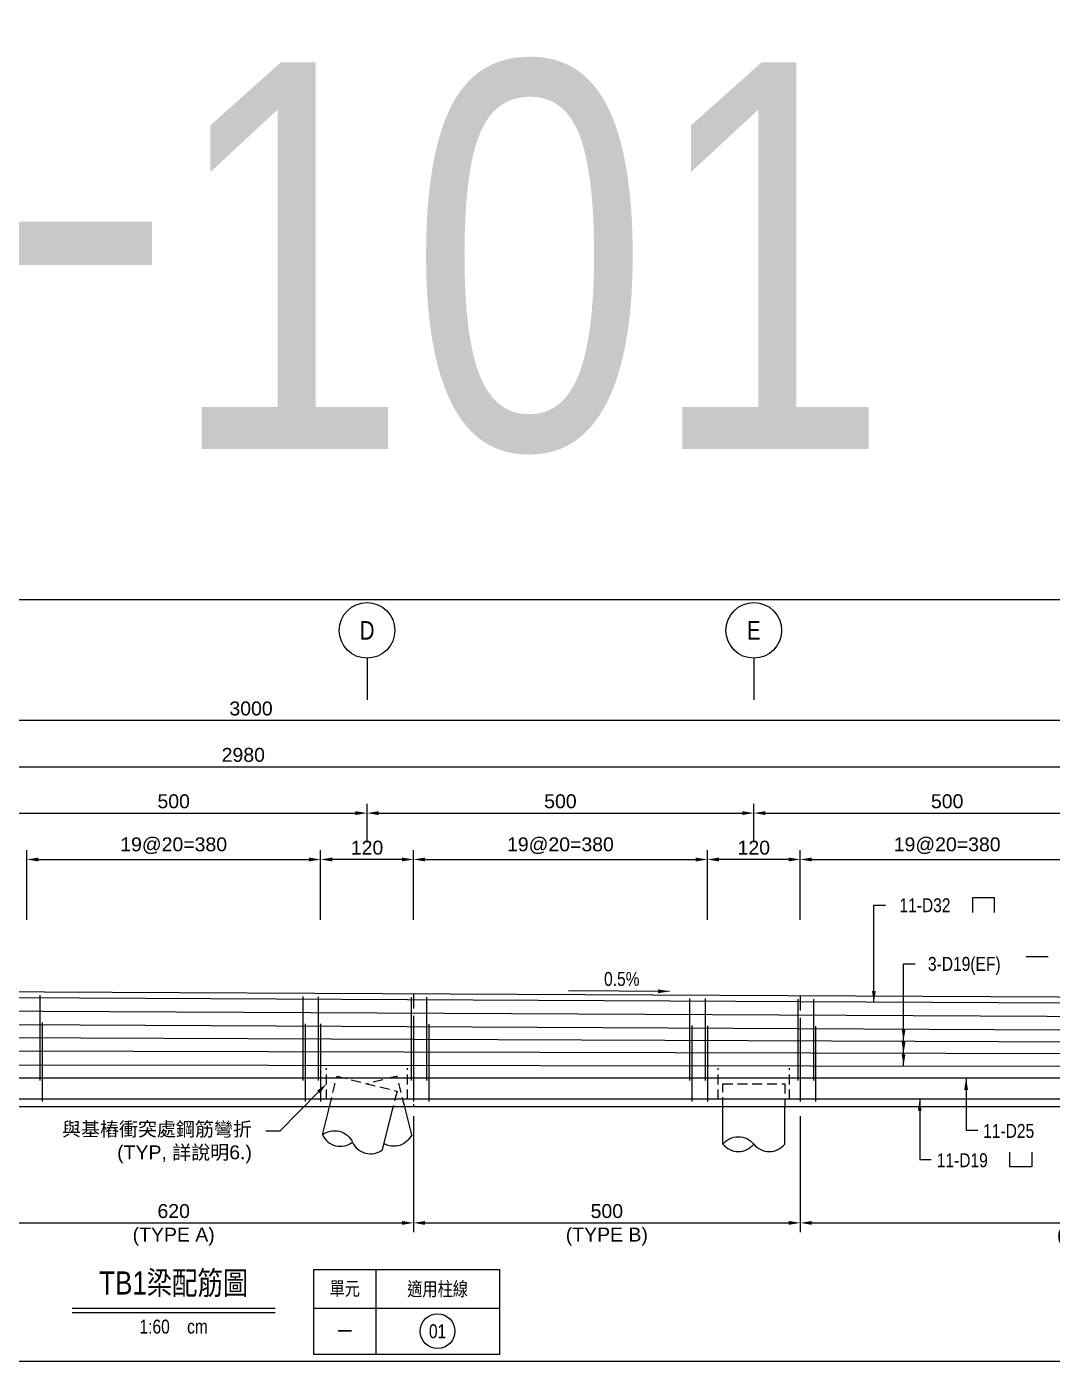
# Model space of a CAD drawing. Header units: millimetres. Extents: x 4668 to 40173, y -3560 to 14620.
# Drawn here: x 12244 to 13570, y -2888 to -1162 of the extents above; entities that cross this region are included whole.
import ezdxf
from ezdxf import colors
from ezdxf.entities.mleader import LeaderData, LeaderLine
from ezdxf.enums import TextEntityAlignment as Align
from ezdxf.math import Vec2, Vec3

# ---------------------------------------------------------------- set-up
doc = ezdxf.new("R2010")
doc.units = ezdxf.units.MM
doc.linetypes.add('DASHED', pattern=[19.05, 12.7, -6.35])
doc.linetypes.add('HIDDEN', pattern=[9.525, 6.35, -3.175])
doc.layers.add('HB_0', color=7, linetype='Continuous', transparency=0.5)
for name, color, linetype in [('HB_DIM', 1, 'Continuous'), ('HB_SYMBOLS', 7, 'Continuous'), ('HB_TXT_CTEXT', 2, 'Continuous'), ('底圖', 7, 'Continuous'), ('鋼筋', 3, 'Continuous')]:
    doc.layers.add(name, color=color, linetype=linetype)
doc.styles.get("Standard").update_dxf_attribs({"font": 'arial.ttf'})
doc.dimstyles.new('60', dxfattribs={"dimscale": 6, "dimtxt": 3, "dimasz": 2.5, "dimexe": 2, "dimexo": 2, "dimgap": 1, "dimtad": 1, "dimdec": 0, "dimdsep": 46, "dimtxsty": 'Standard', "dimcen": 0, "dimclrd": 1, "dimclre": 1, "dimclrt": 2, "dimadec": 0, "dimazin": 0, "dimtfac": 1, "dimtdec": 0, "dimtix": 1, "dimtmove": 2, "dimatfit": 3, "dimfxl": 1, "dimtolj": 1, "dimtzin": 0, "dimarcsym": 0})

# ---------------------------------------------------------------- blocks, each defined once
blk = doc.blocks.new('80cm斜樁組')
at = {"layer": 'HB_0', "color": 252, "linetype": 'DASHED'}
for p, q in [((-52.2, -20), (-52.2, 20)), ((52.2, -20), (52.2, 20))]:
    blk.add_line(p, q, dxfattribs=at)
at = {"layer": 'HB_0', "linetype": 'Continuous'}
for p, q in [((-57.7, -66), (-48.7, -30)), ((19.9, -85.4), (33.7, -30)), ((57.7, -66), (48.7, -30))]:
    blk.add_line(p, q, dxfattribs=at)
at = {"layer": 'HB_0', "color": 252, "linetype": 'DASHED'}
for points in [[(-48.7, -30), (-38.8, 9.7), (38.8, -9.7), (33.7, -30)], [(48.7, -30), (38.8, 9.7), (0, 0)]]:
    blk.add_lwpolyline(points, dxfattribs=at)
at = {"layer": 'HB_0', "linetype": 'Continuous'}
for points in [[(-57.7, -66, -0.48), (-18.9, -75.7, 0.48), (19.9, -85.4, 0.48)], [(-57.7, -66, 0.48), (-18.9, -75.7, 0.48)], [(57.7, -66, -0.439137), (21.8, -77.6, -0.439137)]]:
    blk.add_lwpolyline(points, format="xyb", dxfattribs=at)
blk = doc.blocks.new('gr_t')
at = {"layer": 'HB_SYMBOLS', "color": 4, "linetype": 'Continuous'}
blk.add_line((0, -6), (0, -15), dxfattribs=at)
blk.add_circle((0, 0), 6, dxfattribs=at)
at = {"layer": 'HB_SYMBOLS', "color": 4, "linetype": 'Continuous', "width": 0.8}
blk.add_attdef('A', text='', height=4.5, dxfattribs=at).set_placement((0, 0), align=Align.MIDDLE)
blk = doc.blocks.new('*D340')
at = {"layer": 'Defpoints', "color": 0}
for p in [(14014.1, -2118.6), (11034.1, -2328.6), (14014.1, -2328.6)]:
    blk.add_point(p, dxfattribs=at)
at = {"layer": 'HB_DIM', "color": 1, "lineweight": -2}
for p, q in [((11034.1, -2316.6), (11034.1, -2106.6)), ((11049.1, -2118.6), (13999.1, -2118.6)), ((14014.1, -2316.6), (14014.1, -2106.6))]:
    blk.add_line(p, q, dxfattribs=at)
at = {"layer": 'HB_DIM', "color": 1}
for points in [[(11049.1, -2116.1), (11049.1, -2121.1), (11034.1, -2118.6)], [(13999.1, -2121.1), (13999.1, -2116.1), (14014.1, -2118.6)]]:
    blk.add_solid(points, dxfattribs=at)
at = {"layer": 'HB_DIM', "color": 2, "insert": (12524.1, -2103.4), "char_height": 18, "attachment_point": 5}
blk.add_mtext('\\A1;2980', dxfattribs=at)
blk = doc.blocks.new('*D343')
at = {"layer": 'Defpoints', "color": 0}
for p in [(12124.1, -2558.6), (12744.1, -2558.6), (12744.1, -2708.6)]:
    blk.add_point(p, dxfattribs=at)
at = {"layer": 'HB_DIM', "color": 1, "lineweight": -2}
for p, q in [((12124.1, -2570.6), (12124.1, -2720.6)), ((12744.1, -2570.6), (12744.1, -2720.6)), ((12139.1, -2708.6), (12729.1, -2708.6))]:
    blk.add_line(p, q, dxfattribs=at)
at = {"layer": 'HB_DIM', "color": 1}
for points in [[(12139.1, -2706.1), (12139.1, -2711.1), (12124.1, -2708.6)], [(12729.1, -2711.1), (12729.1, -2706.1), (12744.1, -2708.6)]]:
    blk.add_solid(points, dxfattribs=at)
at = {"layer": 'HB_DIM', "color": 2, "char_height": 18, "attachment_point": 5}
for s, insert in [('\\A1;620', (12434.1, -2693.4)), ('\\A1;(TYPE A)', (12434.1, -2726.4))]:
    blk.add_mtext(s, dxfattribs=dict(at, insert=insert))
blk = doc.blocks.new('*D344')
at = {"layer": 'Defpoints', "color": 0}
for p in [(12744.1, -2558.6), (13244.1, -2558.6), (13244.1, -2708.6)]:
    blk.add_point(p, dxfattribs=at)
at = {"layer": 'HB_DIM', "color": 1, "lineweight": -2}
for p, q in [((12744.1, -2570.6), (12744.1, -2720.6)), ((13244.1, -2570.6), (13244.1, -2720.6)), ((12759.1, -2708.6), (13229.1, -2708.6))]:
    blk.add_line(p, q, dxfattribs=at)
at = {"layer": 'HB_DIM', "color": 1}
for points in [[(12759.1, -2706.1), (12759.1, -2711.1), (12744.1, -2708.6)], [(13229.1, -2711.1), (13229.1, -2706.1), (13244.1, -2708.6)]]:
    blk.add_solid(points, dxfattribs=at)
at = {"layer": 'HB_DIM', "color": 2, "char_height": 18, "attachment_point": 5}
for s, insert in [('\\A1;500', (12994.1, -2693.4)), ('\\A1;(TYPE B)', (12994.1, -2726.4))]:
    blk.add_mtext(s, dxfattribs=dict(at, insert=insert))
blk = doc.blocks.new('*D345')
at = {"layer": 'Defpoints', "color": 0}
for p in [(13244.1, -2558.6), (14014.1, -2558.6), (14014.1, -2708.6)]:
    blk.add_point(p, dxfattribs=at)
at = {"layer": 'HB_DIM', "color": 1, "lineweight": -2}
for p, q in [((13244.1, -2570.6), (13244.1, -2720.6)), ((14014.1, -2570.6), (14014.1, -2720.6)), ((13259.1, -2708.6), (13999.1, -2708.6))]:
    blk.add_line(p, q, dxfattribs=at)
at = {"layer": 'HB_DIM', "color": 1}
for points in [[(13259.1, -2706.1), (13259.1, -2711.1), (13244.1, -2708.6)], [(13999.1, -2711.1), (13999.1, -2706.1), (14014.1, -2708.6)]]:
    blk.add_solid(points, dxfattribs=at)
at = {"layer": 'HB_DIM', "color": 2, "char_height": 18, "attachment_point": 5}
for s, insert in [('\\A1;770', (13629.1, -2693.4)), ('\\A1;(TYPE A)', (13629.1, -2726.4))]:
    blk.add_mtext(s, dxfattribs=dict(at, insert=insert))
blk = doc.blocks.new('*D346')
at = {"layer": 'Defpoints', "color": 0}
for p in [(14034.1, -2058.6), (11034.1, -2328.6), (14034.1, -2328.6)]:
    blk.add_point(p, dxfattribs=at)
at = {"layer": 'HB_DIM', "color": 1, "lineweight": -2}
for p, q in [((11034.1, -2316.6), (11034.1, -2046.6)), ((14034.1, -2316.6), (14034.1, -2046.6)), ((11049.1, -2058.6), (14019.1, -2058.6))]:
    blk.add_line(p, q, dxfattribs=at)
at = {"layer": 'HB_DIM', "color": 1}
for points in [[(11049.1, -2056.1), (11049.1, -2061.1), (11034.1, -2058.6)], [(14019.1, -2061.1), (14019.1, -2056.1), (14034.1, -2058.6)]]:
    blk.add_solid(points, dxfattribs=at)
at = {"layer": 'HB_DIM', "color": 2, "insert": (12534.1, -2043.4), "char_height": 18, "attachment_point": 5}
blk.add_mtext('\\A1;3000', dxfattribs=at)
blk = doc.blocks.new('80cm直樁')
at = {"layer": 'HB_0', "color": 252, "linetype": 'DASHED'}
for p, q in [((-46, -20), (-46, 20)), ((46, -20), (46, 20))]:
    blk.add_line(p, q, dxfattribs=at)
at = {"layer": 'HB_0', "linetype": 'Continuous'}
for p, q in [((-40, -78.1), (-40, -30)), ((40, -78.1), (40, -30))]:
    blk.add_line(p, q, dxfattribs=at)
at = {"layer": 'HB_0', "color": 252, "linetype": 'DASHED'}
blk.add_lwpolyline([(-40, -30), (-40, 0), (40, 0), (40, -30)], dxfattribs=at)
at = {"layer": 'HB_0', "linetype": 'Continuous'}
for points in [[(-40, -78.1, -0.48), (0, -78.1, 0.48), (40, -78.1, 0.48)], [(-40, -78.1, 0.48), (0, -78.1, 0.48)]]:
    blk.add_lwpolyline(points, format="xyb", dxfattribs=at)
blk = doc.blocks.new('*D378')
at = {"layer": 'Defpoints', "color": 0}
for p in [(13124.1, -2238.6), (13124.1, -2328.6), (13244.1, -2328.6)]:
    blk.add_point(p, dxfattribs=at)
at = {"layer": 'HB_DIM', "color": 1, "lineweight": -2}
for p, q in [((13124.1, -2316.6), (13124.1, -2226.6)), ((13244.1, -2316.6), (13244.1, -2226.6)), ((13229.1, -2238.6), (13139.1, -2238.6))]:
    blk.add_line(p, q, dxfattribs=at)
at = {"layer": 'HB_DIM', "color": 1}
for points in [[(13139.1, -2236.1), (13139.1, -2241.1), (13124.1, -2238.6)], [(13229.1, -2241.1), (13229.1, -2236.1), (13244.1, -2238.6)]]:
    blk.add_solid(points, dxfattribs=at)
at = {"layer": 'HB_DIM', "color": 2, "insert": (13184.1, -2223.4), "char_height": 18, "attachment_point": 5}
blk.add_mtext('\\A1;120', dxfattribs=at)
blk = doc.blocks.new('*D379')
at = {"layer": 'Defpoints', "color": 0}
for p in [(12624.1, -2238.6), (12624.1, -2328.6), (12744.1, -2328.6)]:
    blk.add_point(p, dxfattribs=at)
at = {"layer": 'HB_DIM', "color": 1, "lineweight": -2}
for p, q in [((12624.1, -2316.6), (12624.1, -2226.6)), ((12744.1, -2316.6), (12744.1, -2226.6)), ((12729.1, -2238.6), (12639.1, -2238.6))]:
    blk.add_line(p, q, dxfattribs=at)
at = {"layer": 'HB_DIM', "color": 1}
for points in [[(12639.1, -2236.1), (12639.1, -2241.1), (12624.1, -2238.6)], [(12729.1, -2241.1), (12729.1, -2236.1), (12744.1, -2238.6)]]:
    blk.add_solid(points, dxfattribs=at)
at = {"layer": 'HB_DIM', "color": 2, "insert": (12684.1, -2223.4), "char_height": 18, "attachment_point": 5}
blk.add_mtext('\\A1;120', dxfattribs=at)
blk = doc.blocks.new('*D382')
at = {"layer": 'Defpoints', "color": 0}
for p in [(13624.1, -2238.6), (13244.1, -2328.6), (13624.1, -2328.6)]:
    blk.add_point(p, dxfattribs=at)
at = {"layer": 'HB_DIM', "color": 1, "lineweight": -2}
for p, q in [((13244.1, -2316.6), (13244.1, -2226.6)), ((13624.1, -2316.6), (13624.1, -2226.6)), ((13259.1, -2238.6), (13609.1, -2238.6))]:
    blk.add_line(p, q, dxfattribs=at)
at = {"layer": 'HB_DIM', "color": 1}
for points in [[(13259.1, -2236.1), (13259.1, -2241.1), (13244.1, -2238.6)], [(13609.1, -2241.1), (13609.1, -2236.1), (13624.1, -2238.6)]]:
    blk.add_solid(points, dxfattribs=at)
at = {"layer": 'HB_DIM', "color": 2, "insert": (13434.1, -2220.8), "char_height": 18, "attachment_point": 5}
blk.add_mtext('\\A1;19@20=380', dxfattribs=at)
blk = doc.blocks.new('*D383')
at = {"layer": 'Defpoints', "color": 0}
for p in [(13124.1, -2238.6), (12744.1, -2328.6), (13124.1, -2328.6)]:
    blk.add_point(p, dxfattribs=at)
at = {"layer": 'HB_DIM', "color": 1, "lineweight": -2}
for p, q in [((12744.1, -2316.6), (12744.1, -2226.6)), ((13124.1, -2316.6), (13124.1, -2226.6)), ((12759.1, -2238.6), (13109.1, -2238.6))]:
    blk.add_line(p, q, dxfattribs=at)
at = {"layer": 'HB_DIM', "color": 1}
for points in [[(12759.1, -2236.1), (12759.1, -2241.1), (12744.1, -2238.6)], [(13109.1, -2241.1), (13109.1, -2236.1), (13124.1, -2238.6)]]:
    blk.add_solid(points, dxfattribs=at)
at = {"layer": 'HB_DIM', "color": 2, "insert": (12934.1, -2220.8), "char_height": 18, "attachment_point": 5}
blk.add_mtext('\\A1;19@20=380', dxfattribs=at)
blk = doc.blocks.new('*D384')
at = {"layer": 'Defpoints', "color": 0}
for p in [(12624.1, -2238.6), (12244.1, -2328.6), (12624.1, -2328.6)]:
    blk.add_point(p, dxfattribs=at)
at = {"layer": 'HB_DIM', "color": 1, "lineweight": -2}
for p, q in [((12244.1, -2316.6), (12244.1, -2226.6)), ((12624.1, -2316.6), (12624.1, -2226.6)), ((12259.1, -2238.6), (12609.1, -2238.6))]:
    blk.add_line(p, q, dxfattribs=at)
at = {"layer": 'HB_DIM', "color": 1}
for points in [[(12259.1, -2236.1), (12259.1, -2241.1), (12244.1, -2238.6)], [(12609.1, -2241.1), (12609.1, -2236.1), (12624.1, -2238.6)]]:
    blk.add_solid(points, dxfattribs=at)
at = {"layer": 'HB_DIM', "color": 2, "insert": (12434.1, -2220.8), "char_height": 18, "attachment_point": 5}
blk.add_mtext('\\A1;19@20=380', dxfattribs=at)
blk = doc.blocks.new('*D392')
at = {"layer": 'Defpoints', "color": 0}
for p in [(12684.1, -2178.6), (12184.1, -2228.6), (12684.1, -2228.6)]:
    blk.add_point(p, dxfattribs=at)
at = {"layer": 'HB_DIM', "color": 1, "lineweight": -2}
for p, q in [((12184.1, -2216.6), (12184.1, -2166.6)), ((12684.1, -2216.6), (12684.1, -2166.6)), ((12199.1, -2178.6), (12669.1, -2178.6))]:
    blk.add_line(p, q, dxfattribs=at)
at = {"layer": 'HB_DIM', "color": 1}
for points in [[(12199.1, -2176.1), (12199.1, -2181.1), (12184.1, -2178.6)], [(12669.1, -2181.1), (12669.1, -2176.1), (12684.1, -2178.6)]]:
    blk.add_solid(points, dxfattribs=at)
at = {"layer": 'HB_DIM', "color": 2, "insert": (12434.1, -2163.4), "char_height": 18, "attachment_point": 5}
blk.add_mtext('\\A1;500', dxfattribs=at)
blk = doc.blocks.new('*D393')
at = {"layer": 'Defpoints', "color": 0}
for p in [(13184.1, -2178.6), (12684.1, -2228.6), (13184.1, -2228.6)]:
    blk.add_point(p, dxfattribs=at)
at = {"layer": 'HB_DIM', "color": 1, "lineweight": -2}
for p, q in [((12684.1, -2216.6), (12684.1, -2166.6)), ((13184.1, -2216.6), (13184.1, -2166.6)), ((12699.1, -2178.6), (13169.1, -2178.6))]:
    blk.add_line(p, q, dxfattribs=at)
at = {"layer": 'HB_DIM', "color": 1}
for points in [[(12699.1, -2176.1), (12699.1, -2181.1), (12684.1, -2178.6)], [(13169.1, -2181.1), (13169.1, -2176.1), (13184.1, -2178.6)]]:
    blk.add_solid(points, dxfattribs=at)
at = {"layer": 'HB_DIM', "color": 2, "insert": (12934.1, -2163.4), "char_height": 18, "attachment_point": 5}
blk.add_mtext('\\A1;500', dxfattribs=at)
blk = doc.blocks.new('*D394')
at = {"layer": 'Defpoints', "color": 0}
for p in [(13684.1, -2178.6), (13184.1, -2228.6), (13684.1, -2228.6)]:
    blk.add_point(p, dxfattribs=at)
at = {"layer": 'HB_DIM', "color": 1, "lineweight": -2}
for p, q in [((13184.1, -2216.6), (13184.1, -2166.6)), ((13684.1, -2216.6), (13684.1, -2166.6)), ((13199.1, -2178.6), (13669.1, -2178.6))]:
    blk.add_line(p, q, dxfattribs=at)
at = {"layer": 'HB_DIM', "color": 1}
for points in [[(13199.1, -2176.1), (13199.1, -2181.1), (13184.1, -2178.6)], [(13669.1, -2181.1), (13669.1, -2176.1), (13684.1, -2178.6)]]:
    blk.add_solid(points, dxfattribs=at)
at = {"layer": 'HB_DIM', "color": 2, "insert": (13434.1, -2163.4), "char_height": 18, "attachment_point": 5}
blk.add_mtext('\\A1;500', dxfattribs=at)
blk = doc.blocks.new('柱線編號')
at = {"layer": 'HB_SYMBOLS', "color": 4, "linetype": 'Continuous'}
blk.add_circle((0, 0), 22.5, dxfattribs=at)
at = {"layer": 'HB_SYMBOLS', "color": 4, "linetype": 'Continuous', "width": 0.8}
blk.add_attdef('01', text='', height=18, dxfattribs=at).set_placement((0, 0), align=Align.MIDDLE)

msp = doc.modelspace()

# ---------------------------------------------------------------- linework, layer by layer
at = {"layer": 'Defpoints', "color": 241, "linetype": 'Continuous', "true_color": 0xf7abae}
msp.add_line((10665.575, -2887.61), (14202.575, -2887.61), dxfattribs=at)
msp.add_lwpolyline([(14202.575, -2887.61), (14202.575, -1902.61), (10665.575, -1902.61), (10665.575, -2887.61)], dxfattribs=at)
at = {"layer": 'HB_0', "color": 1, "linetype": 'HIDDEN', "ltscale": 3}
for p, q in [((12744.075, -2412.16), (12744.075, -2558.61)), ((13244.075, -2414.66), (13244.075, -2558.61))]:
    msp.add_line(p, q, dxfattribs=at)
at = {"layer": 'HB_0', "color": 4, "linetype": 'Continuous'}
for p, q in [((11052.075, -2464.621), (13996.075, -2475.875)), ((13996.075, -2491.12), (11052.075, -2483.617)), ((11052.075, -2502.614), (13996.075, -2506.365))]:
    msp.add_line(p, q, dxfattribs=at)
at = {"layer": 'HB_0', "color": 4}
for p, q in [((12695.275, -2768.699), (12695.275, -2878.699)), ((12615.275, -2818.699), (12855.275, -2818.699))]:
    msp.add_line(p, q, dxfattribs=at)
at = {"layer": 'HB_0'}
msp.add_lwpolyline([(11034.075, -2413.66, -0.41567878), (11044.125, -2403.66), (14014.075, -2418.51), (14014.075, -2453.61), (14014.075, -2558.61), (11034.075, -2558.61), (11034.075, -2558.61)], format="xyb", close=True, dxfattribs=at)
at = {"layer": 'HB_0', "color": 4, "linetype": 'Continuous'}
msp.add_lwpolyline([(11052.075, -2428.655), (13996.075, -2443.465)], dxfattribs=at)
at = {"layer": 'HB_0', "color": 4}
msp.add_lwpolyline([(12615.275, -2878.699), (12615.275, -2768.699), (12855.275, -2768.699), (12855.275, -2878.699)], close=True, dxfattribs=at)
at = {"layer": 'HB_TXT_CTEXT', "color": 3, "linetype": 'Continuous'}
msp.add_line((12302.875, -2818.699), (12565.275, -2818.699), dxfattribs=at)
at = {"layer": 'HB_TXT_CTEXT', "color": 1, "linetype": 'Continuous'}
msp.add_line((12302.875, -2824.699), (12565.275, -2824.699), dxfattribs=at)
at = {"layer": 'HB_TXT_CTEXT', "linetype": 'Continuous'}
for points in [[(13495.193, -2307.328), (13495.193, -2288.206), (13466.789, -2288.206), (13466.789, -2307.328)], [(13564.714, -2364.673), (13536.31, -2364.673)], [(13543.698, -2616.958), (13543.698, -2636.081), (13515.294, -2636.081), (13515.294, -2616.958)]]:
    msp.add_lwpolyline(points, dxfattribs=at)
at = {"layer": '鋼筋'}
for points in [[(11040.112, -2451.141), (11040.312, -2411.141), (14008.075, -2425.98), (14008.075, -2465.973)], [(12261.075, -2414.245), (12261.075, -2524.61)], [(12601.075, -2415.945), (12601.075, -2524.61)], [(12621.075, -2416.045), (12621.075, -2524.61)], [(12741.075, -2416.645), (12741.075, -2524.61)], [(12761.075, -2416.745), (12761.075, -2524.61)], [(13101.075, -2418.445), (13101.075, -2524.61)], [(13121.075, -2418.545), (13121.075, -2524.61)], [(13241.075, -2419.145), (13241.075, -2524.61)], [(13261.075, -2419.245), (13261.075, -2524.61)], [(11046.075, -2476.17), (11046.075, -2446.17), (14002.075, -2460.951), (14002.075, -2490.951)], [(12264.075, -2449.26), (12264.075, -2551.61)], [(12604.075, -2450.96), (12604.075, -2551.61)], [(12624.075, -2451.06), (12624.075, -2551.61)], [(12744.075, -2451.66), (12744.075, -2551.61)], [(12764.075, -2451.76), (12764.075, -2551.61)], [(13104.075, -2453.46), (13104.075, -2551.61)], [(13124.075, -2453.56), (13124.075, -2551.61)], [(13244.075, -2454.16), (13244.075, -2551.61)], [(13264.075, -2454.26), (13264.075, -2551.61)], [(14008.075, -2486.61), (14008.075, -2521.61), (11040.075, -2521.61), (11040.075, -2486.61)], [(14002.075, -2523.61), (14002.075, -2548.61), (11046.075, -2548.61), (11046.075, -2523.61)]]:
    msp.add_lwpolyline(points, dxfattribs=at)

# ---------------------------------------------------------------- block references
at = {"layer": 'HB_0'}
msp.add_blockref('80cm斜樁組', (12684.075, -2528.61), dxfattribs=at)
at = {"layer": 'HB_0', "linetype": 'Continuous'}
msp.add_blockref('80cm直樁', (13184.075, -2528.61), dxfattribs=at)
at = {"layer": 'HB_0'}
msp.add_blockref('柱線編號', (12775.275, -2848.699), dxfattribs=at).add_auto_attribs({'01': '01'})
at = {"layer": '底圖'}
ref = msp.add_blockref('gr_t', (12684.075, -1942.294), dxfattribs=dict(at, xscale=6.000000000000001, yscale=6.000000000000001, zscale=6.000000000000001))
ref.add_attrib('A', 'D', dxfattribs={"layer": 'HB_SYMBOLS', "color": 4, "linetype": 'Continuous', "height": 24, "width": 0.8}).set_placement((12684.075, -1942.294), align=Align.MIDDLE)
ref = msp.add_blockref('gr_t', (13184.075, -1942.294), dxfattribs=dict(at, xscale=6.000000000000001, yscale=6.000000000000001, zscale=6.000000000000001))
ref.add_attrib('A', 'E', dxfattribs={"layer": 'HB_SYMBOLS', "color": 4, "linetype": 'Continuous', "height": 24, "width": 0.8}).set_placement((13184.075, -1942.294), align=Align.MIDDLE)

# ---------------------------------------------------------------- texts
at = {"layer": 'Defpoints', "color": 241, "linetype": 'Continuous', "true_color": 0xf7abae, "width": 0.8}
msp.add_text('單元一101', height=500, rotation=360, dxfattribs=at).set_placement((10791.055, -1707.812))
at = {"layer": 'HB_TXT_CTEXT', "linetype": 'Continuous', "width": 0.8}
for s, p in [('11-D32', (13372.425, -2297.767)), ('3-D19(EF)', (13409.278, -2373.61)), ('11-D25', (13480.636, -2589.675)), ('11-D19', (13420.636, -2627.585))]:
    msp.add_text(s, height=18, rotation=360, dxfattribs=at).set_placement(p, align=Align.MIDDLE_LEFT)
msp.add_text('0.5%%%', height=18, dxfattribs=at).set_placement((12990.5, -2393.071), align=Align.MIDDLE_LEFT)
at = {"layer": 'HB_TXT_CTEXT', "color": 3, "linetype": 'Continuous', "width": 0.8}
msp.add_text('TB1梁配筋圖', height=30, rotation=360, dxfattribs=at).set_placement((12434.075, -2785.699), align=Align.MIDDLE)
at = {"layer": 'HB_TXT_CTEXT', "linetype": 'Continuous', "width": 0.8}
for s, p in [('單元', (12655.275, -2793.699)), ('適用柱線', (12775.275, -2793.699)), ('1:60    cm', (12434.075, -2842.699)), ('一', (12655.275, -2848.699))]:
    msp.add_text(s, height=18, rotation=360, dxfattribs=at).set_placement(p, align=Align.MIDDLE)

# ---------------------------------------------------------------- dimensions: what is measured, and where the dimension line sits
at = {"layer": 'HB_DIM'}
for base, p1, p2, picture, middle in [((14034.075, -2058.61), (11034.075, -2328.61), (14034.075, -2328.61), '*D346', (12534.075, -2043.421)), ((14014.075, -2118.61), (11034.075, -2328.61), (14014.075, -2328.61), '*D340', (12524.075, -2103.421)), ((12684.075, -2178.61), (12184.075, -2228.61), (12684.075, -2228.61), '*D392', (12434.075, -2163.421)), ((13184.075, -2178.61), (12684.075, -2228.61), (13184.075, -2228.61), '*D393', (12934.075, -2163.421)), ((13684.075, -2178.61), (13184.075, -2228.61), (13684.075, -2228.61), '*D394', (13434.075, -2163.421)), ((12624.075, -2238.61), (12744.075, -2328.61), (12624.075, -2328.61), '*D379', (12684.075, -2223.421)), ((13124.075, -2238.61), (13244.075, -2328.61), (13124.075, -2328.61), '*D378', (13184.075, -2223.421))]:
    dim = msp.add_linear_dim(base=base, p1=p1, p2=p2, angle=0, dimstyle='60', dxfattribs=at)
    dim.commit()
    dim.dimension.update_dxf_attribs({"geometry": picture, "text_midpoint": middle})
for base, p1, p2, text, picture, middle in [((12624.075, -2238.61), (12244.075, -2328.61), (12624.075, -2328.61), '19@20=<>', '*D384', (12434.075, -2220.811)), ((13124.075, -2238.61), (12744.075, -2328.61), (13124.075, -2328.61), '19@20=<>', '*D383', (12934.075, -2220.811)), ((13624.075, -2238.61), (13244.075, -2328.61), (13624.075, -2328.61), '19@20=<>', '*D382', (13434.075, -2220.811)), ((12744.075, -2708.61), (12124.075, -2558.61), (12744.075, -2558.61), '<>\\X(TYPE A)', '*D343', (12434.075, -2693.421)), ((13244.075, -2708.61), (12744.075, -2558.61), (13244.075, -2558.61), '<>\\X(TYPE B)', '*D344', (12994.075, -2693.421)), ((14014.075, -2708.61), (13244.075, -2558.61), (14014.075, -2558.61), '<>\\X(TYPE A)', '*D345', (13629.075, -2693.421))]:
    dim = msp.add_linear_dim(base=base, p1=p1, p2=p2, angle=0, text=text, dimstyle='60', dxfattribs=at)
    dim.commit()
    dim.dimension.update_dxf_attribs({"geometry": picture, "text_midpoint": middle})

# ---------------------------------------------------------------- leaders
at = {"layer": 'HB_DIM', "linetype": 'Continuous'}
for points in [[(13339.323, -2423.641), (13339.381, -2297.767), (13354.381, -2297.767)], [(13377.695, -2505.47), (13377.695, -2373.61), (13392.695, -2373.61)], [(13377.695, -2489.331), (13377.695, -2373.61), (13392.695, -2373.61)], [(13377.695, -2473.191), (13377.695, -2373.61), (13392.695, -2373.61)], [(13458.576, -2521.61), (13458.576, -2588.61), (13473.576, -2588.61)], [(13398.576, -2548.61), (13398.576, -2626.52), (13413.576, -2626.52)]]:
    msp.add_leader(points, dimstyle='60', dxfattribs=at)
at = {"layer": 'HB_DIM'}
msp.add_leader([(13075.252, -2409.153), (12944.497, -2408.499)], dimstyle='60', dxfattribs=at)
ml = msp.add_multileader_mtext('Standard', dxfattribs=at)
ml.set_content('與基樁衝突處鋼筋彎折\\P(TYP, 詳說明6.)', color=2)
ml.set_leader_properties(color=1)
ml.build(insert=Vec2(0, 0))
ml.multileader.update_dxf_attribs({"dogleg_length": 3, "arrow_head_size": 15, "scale": 6})
ctx = ml.context
ctx.base_point, ctx.scale, ctx.char_height, ctx.arrow_head_size, ctx.landing_gap_size, ctx.plane_origin = Vec3(12269.746, -2590.339), 6, 18, 15, 18, Vec3(12683.02, -2708.181)
ctx.text_align_type = 2
notes = []
notes.append((ctx, [(0, (1, 1, 0), (12571.246, -2589.985), (-1, 0), 18, [(0, [(12631.844, -2528.61)], 0, [])])]))
ctx.mtext.insert, ctx.mtext.alignment, ctx.mtext.flow_direction = Vec3(12535.246, -2578.339), 3, 5
for ctx, leaders in notes:
    for number, flags, end, landing, length, lines in leaders:
        leader = LeaderData()
        leader.index, (leader.has_last_leader_line, leader.has_dogleg_vector, leader.attachment_direction) = number, flags
        leader.last_leader_point, leader.dogleg_vector, leader.dogleg_length = Vec3(end), Vec3(landing), length
        for number, points, colour, breaks in lines:
            line = LeaderLine()
            line.index, line.vertices, line.color, line.breaks = number, Vec3.list(points), colors.encode_raw_color(colour), breaks
            leader.lines.append(line)
        ctx.leaders.append(leader)

doc.saveas('drawing.dxf')
